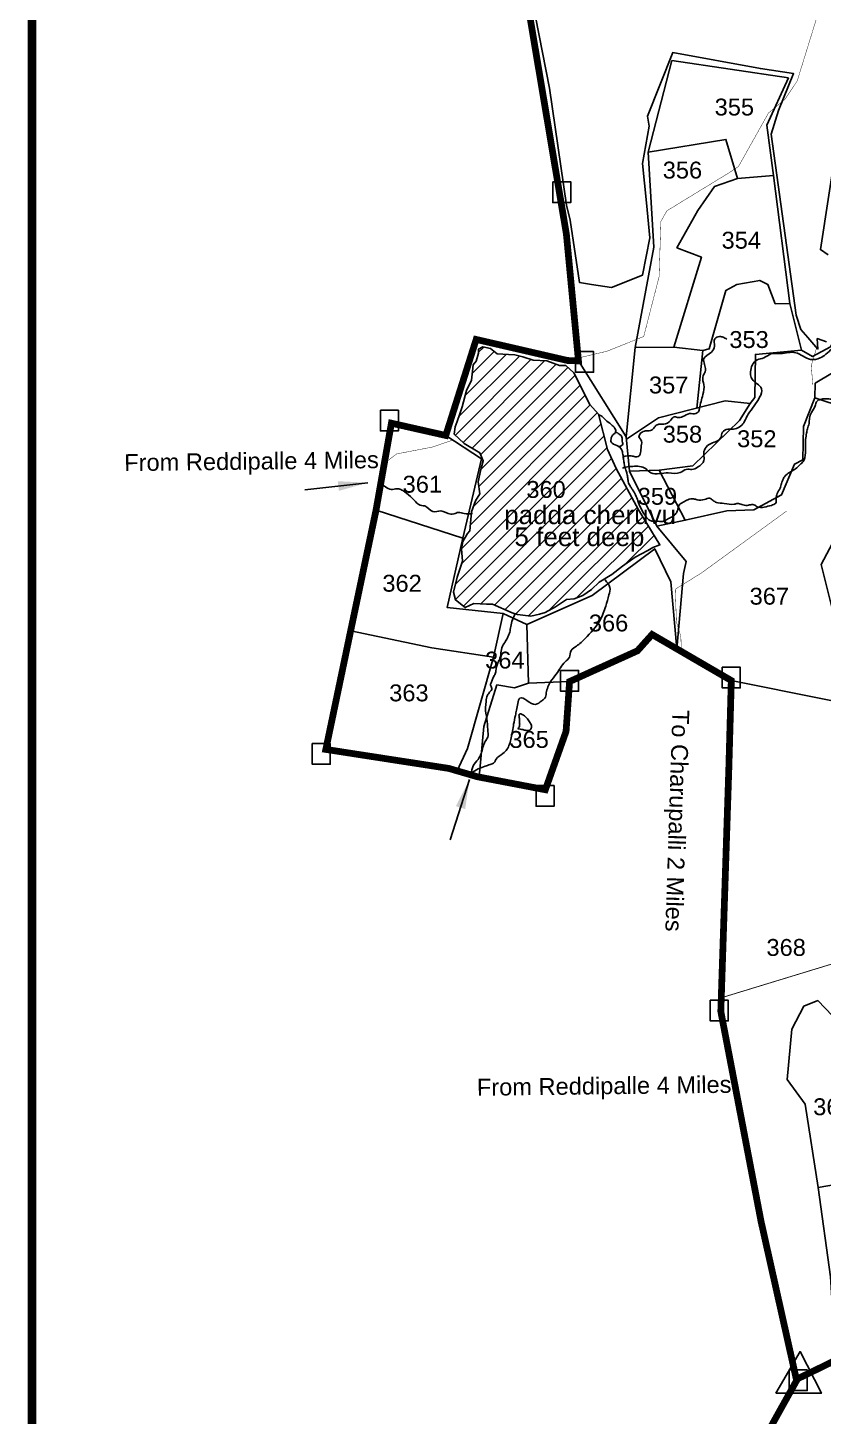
# Model space of a CAD drawing. Header units: feet. Extents: x 182083 to 187049, y 1571345 to 1577743.
# Drawn here: x 182083 to 183024, y 1573014 to 1574657 of the extents above; entities that cross this region are included whole.
import ezdxf
from ezdxf.enums import TextEntityAlignment as Align

# ---------------------------------------------------------------- set-up
doc = ezdxf.new("R2010")
doc.units = ezdxf.units.FT
doc.header["$LTSCALE"] = 15
doc.header["$MEASUREMENT"] = 0
doc.linetypes.add('ACAD_ISO02W100', pattern=[15, 12, -3])
doc.linetypes.add('HIDDEN2', pattern=[0.1875, 0.125, -0.0625])
for name, color, linetype in [('HILL', 223, 'Continuous'), ('PLOT', 7, 'Continuous'), ('PLOT NO', 7, 'Continuous'), ('ROADS', 6, 'ACAD_ISO02W100'), ('TANKS-STREAM', 4, 'Continuous'), ('TEXT', 1, 'Continuous'), ('VILLAGE STONES', 240, 'Continuous')]:
    doc.layers.add(name, color=color, linetype=linetype)
doc.layers.add('VILLAGE BOUNDRY', color=5, linetype='HIDDEN2', lineweight=100)
doc.styles.get("Standard").update_dxf_attribs({"font": 'arial.ttf'})
doc.linetypes.add('DOTS', pattern='A,1e-06,-3,["●",Standard,S=3,R=0,X=-1.25,Y=-1.25],-3', length=6.000001)
doc.dimstyles.get("Standard").update_dxf_attribs({"dimtxt": 0.18, "dimasz": 35, "dimexe": 0.18, "dimexo": 0.0625, "dimgap": 0.09, "dimtad": 0, "dimtih": 1, "dimtoh": 1, "dimdec": 4, "dimzin": 0, "dimdsep": 46, "dimtxsty": 'Standard', "dimcen": 0.09, "dimadec": 0, "dimazin": 0, "dimtfac": 1, "dimtdec": 4, "dimtofl": 0, "dimtmove": 0, "dimatfit": 3, "dimfxl": 0, "dimtolj": 1, "dimtzin": 0, "dimarcsym": 0})

msp = doc.modelspace()

# ---------------------------------------------------------------- hatches: boundary and pattern name
at = {"layer": 'TANKS-STREAM', "lineweight": -3}
h = msp.add_hatch(dxfattribs=at)
h.set_pattern_fill('ANSI31', color=256, scale=100)
h.paths.add_polyline_path([(182757.7, 1574199.6), (182747.5, 1574210.9), (182728.5, 1574248.3), (182719, 1574256.9), (182711.8, 1574257.1), (182696.6, 1574262.4), (182680.6, 1574263.2), (182668.1, 1574267.3), (182658.7, 1574269.6), (182651.2, 1574269.9), (182638, 1574270.8), (182630.1, 1574277.3), (182621.1, 1574279), (182615.9, 1574276.4), (182615.8, 1574271.6), (182613.2, 1574262.2), (182609.4, 1574257.7), (182608.9, 1574250.5), (182607.4, 1574239.6), (182601.8, 1574227.5), (182596.7, 1574208.2), (182593.7, 1574200), (182590.4, 1574190.7), (182588.1, 1574184.3), (182587.2, 1574175.8), (182592.7, 1574170.7), (182599, 1574164.7), (182617.4, 1574153.8), (182621.5, 1574144.1), (182619.8, 1574138.4), (182618.6, 1574134.1), (182615.6, 1574119.3), (182617.3, 1574105.1), (182612.2, 1574096.8), (182607.6, 1574084), (182605.6, 1574061.4), (182603, 1574058.1), (182597.2, 1574049), (182595.9, 1574040.1), (182597, 1574025.4), (182590.7, 1574006.6), (182586.1, 1573988.9), (182588.6, 1573979.7), (182600.2, 1573970.7), (182610.5, 1573975.6), (182625.4, 1573974.5), (182632.2, 1573974.6), (182655.7, 1573964.6), (182662.1, 1573962.4), (182677.7, 1573960.4), (182687.9, 1573962.8), (182694.7, 1573964.9), (182706.8, 1573971.7), (182720.1, 1573980.2), (182729.2, 1573981.1), (182739.1, 1573984.9), (182749.6, 1573992.2), (182758.5, 1574000.6), (182773.5, 1574009.8), (182786.2, 1574019.6), (182801.3, 1574030.1), (182816, 1574038.3), (182822.2, 1574041.8), (182830.4, 1574044.7), (182805.1, 1574086.4), (182778.6, 1574135.3), (182768.3, 1574157.6)])
h.paths.add_polyline_path([(182674.1, 1574082.2), (182725.2, 1574082.2), (182725.2, 1574109.8), (182674.1, 1574109.8)], flags=24)

# ---------------------------------------------------------------- linework, layer by layer
at = {"layer": 'HILL', "lineweight": -3}
for points in [[(183027.4, 1574285.1), (183016.6, 1574288.9), (183017.4, 1574276.4), (183005.5, 1574290.2), (182997.2, 1574299.7), (182991.5, 1574316.6), (182962.1, 1574530.7), (182970.8, 1574558.6), (182988.5, 1574602.5), (182949.4, 1574608.4), (182845.7, 1574627.4), (182815.7, 1574552), (182817.8, 1574540.3), (182809.9, 1574496.1), (182814.4, 1574449.5), (182818.5, 1574408.2), (182809.9, 1574364.1), (182773.3, 1574349.2), (182749.5, 1574352.9), (182735.5, 1574355.1), (182724.1, 1574429.2), (182719.8, 1574446.7), (182699.8, 1574585.2), (182674.8, 1574712.2)], [(183039.3, 1574517.9), (183020.3, 1574394.2), (183029.6, 1574388.1)]]:
    msp.add_lwpolyline(points, dxfattribs=at)
at = {"layer": 'PLOT', "lineweight": -3}
for points in [[(182844.6, 1574618), (182816.7, 1574509.5), (182823.4, 1574397.2), (182801.1, 1574278.4), (182790.5, 1574172.5), (182734.1, 1574262.5)], [(182982.5, 1574597.3), (182957.1, 1574541.6), (182964.7, 1574481.8), (182984, 1574330.4), (182997.8, 1574275.4), (182943.4, 1574270.2), (182942.9, 1574219.3), (182937.1, 1574212.2)], [(182922.1, 1574478.4), (182908.5, 1574524.5), (182816.7, 1574509.5)], [(182846.8, 1574278.9), (182879.6, 1574385.3), (182850.5, 1574396.3), (182875.3, 1574440.3), (182895, 1574469), (182922.1, 1574478.4), (182964.7, 1574481.8)], [(183070.3, 1574402.8), (183058.2, 1574357.2), (183058.1, 1574332.9), (183039.7, 1574292.6), (183032.1, 1574279.3), (183010.9, 1574267.9), (182997.8, 1574275.4)], [(182881.2, 1574274.8), (182888.9, 1574276.6), (182908.4, 1574345.9), (182921.5, 1574352.8), (182948.6, 1574357.7), (182958.3, 1574353), (182966.8, 1574330.2), (182984, 1574330.4)], [(183039.7, 1574292.6), (183057.1, 1574261.9), (183014.2, 1574236.1), (183013.8, 1574218.7), (183048.6, 1574207.3)], [(182874.3, 1574206.6), (182881.2, 1574274.8), (182846.8, 1574278.9), (182801.1, 1574278.4)], [(182829.4, 1574133.4), (182869.2, 1574138.4), (182924.5, 1574191.9), (182937.1, 1574212.2), (182907.7, 1574215.1), (182828.9, 1574195), (182790.8, 1574170.1)], [(183013.8, 1574218.7), (183000.3, 1574184.7), (182999.7, 1574145.5), (182989.5, 1574140.4), (182974.3, 1574104), (182941.4, 1574086.1), (182909.7, 1574085), (182860.4, 1574073.9)], [(182577.1, 1574174.3), (182619.2, 1574146.8), (182597.1, 1574052.8), (182494.6, 1574085.9)], [(182790.5, 1574172.5), (182794.5, 1574132), (182827, 1574067), (182861.5, 1574025.2), (182858.4, 1574010.9), (182850.6, 1573921.7)], [(183049.9, 1574150.1), (183047.8, 1574071.3), (183021.2, 1574021.7), (183041.7, 1573939.5), (183052.7, 1573900.4), (183131.1, 1573901.3), (183140.6, 1573838.8), (182914.9, 1573884.3)], [(182827, 1574067), (182860.4, 1574073.9), (182829.4, 1574133.4), (182794.5, 1574132)], [(182597.1, 1574052.8), (182578.8, 1573970.6), (182645.1, 1573963.6), (182673, 1573950.7), (182750.2, 1573984.8), (182824.3, 1574040.2), (182843.5, 1574001.1), (182850.6, 1573921.7)], [(182645.1, 1573963.6), (182633.5, 1573912)], [(182723.6, 1573883.1), (182675, 1573881.1), (182673, 1573950.7)], [(182590.7, 1573777.4), (182603, 1573803.8), (182633.5, 1573912), (182560.8, 1573923), (182464.6, 1573943.2)], [(182675, 1573881.1), (182658.5, 1573875.8), (182637.7, 1573879.1), (182622.1, 1573829.9), (182616.5, 1573770.3)], [(183043.3, 1573082.5), (183037.8, 1573091.4), (183032.2, 1573178.6), (183017.7, 1573284.4), (183002.3, 1573383.2), (182981.1, 1573412.1), (182986.7, 1573471.6), (183000.9, 1573499.2), (183017.3, 1573505.6), (183103.6, 1573415.3), (183113.4, 1573301), (183017.7, 1573284.4)]]:
    msp.add_lwpolyline(points, dxfattribs=at)
at = {"layer": 'PLOT'}
msp.add_lwpolyline([(182844.6, 1574618), (182982.5, 1574597.3)], dxfattribs=at)
at = {"layer": 'PLOT NO', "color": 5, "const_width": 10}
msp.add_lwpolyline([(182087.6, 1577738), (186952.4, 1577738), (186952.4, 1571950), (182087.6, 1571950)], close=True, dxfattribs=at)
at = {"layer": 'ROADS', "lineweight": -3, "ltscale": 0.1, "const_width": 0.5}
for points in [[(182733.8, 1574265.9), (182768, 1574274), (182811.3, 1574291.4), (182829.5, 1574362.2), (182831.6, 1574427.6), (182838.7, 1574440.1), (182911.9, 1574484.9), (182923.3, 1574492.4), (182958.9, 1574555.8), (182978.5, 1574572.2), (182992.9, 1574593.9), (183023.4, 1574692.5)], [(183016.1, 1574278.8), (183009.5, 1574257.1), (183011.3, 1574234.1)], [(182505.7, 1574142.3), (182518.9, 1574152.4), (182561.4, 1574160.6), (182585.5, 1574168.9)], [(182980.4, 1574084.9), (182879.9, 1574011.8), (182848.6, 1573992.3), (182850, 1573953.6), (182855.2, 1573936.3), (182856, 1573917.3)]]:
    msp.add_lwpolyline(points, dxfattribs=at)
at = {"layer": 'ROADS', "linetype": 'DOTS', "lineweight": -3, "ltscale": 0.15, "const_width": 1}
msp.add_lwpolyline([(182904.9, 1573509.5), (183047, 1573552.9)], dxfattribs=at)
at = {"layer": 'TANKS-STREAM', "lineweight": -3}
msp.add_lwpolyline([(182587.2, 1574175.8), (182588.1, 1574184.3), (182590.4, 1574190.7), (182593.7, 1574200), (182596.7, 1574208.2), (182601.8, 1574227.5), (182607.4, 1574239.6), (182608.9, 1574250.5), (182609.4, 1574257.7), (182613.2, 1574262.2), (182615.8, 1574271.6), (182615.9, 1574276.4), (182621.1, 1574279), (182630.1, 1574277.3), (182638, 1574270.8), (182651.2, 1574269.9), (182658.7, 1574269.6), (182668.1, 1574267.3), (182680.6, 1574263.2), (182696.6, 1574262.4), (182711.8, 1574257.1), (182719, 1574256.9), (182728.5, 1574248.3), (182747.5, 1574210.9), (182757.7, 1574199.6), (182768.3, 1574157.6), (182778.6, 1574135.3), (182805.1, 1574086.4), (182830.4, 1574044.7), (182822.2, 1574041.8), (182816, 1574038.3), (182801.3, 1574030.1), (182786.2, 1574019.6), (182773.5, 1574009.8), (182758.5, 1574000.6), (182749.6, 1573992.2), (182739.1, 1573984.9), (182729.2, 1573981.1), (182720.1, 1573980.2), (182706.8, 1573971.7), (182694.7, 1573964.9), (182687.9, 1573962.8), (182677.7, 1573960.4), (182662.1, 1573962.4), (182655.7, 1573964.6), (182632.2, 1573974.6), (182625.4, 1573974.5), (182610.5, 1573975.6), (182600.2, 1573970.7), (182588.6, 1573979.7), (182586.1, 1573988.9), (182590.7, 1574006.6), (182597, 1574025.4), (182595.9, 1574040.1), (182597.2, 1574049), (182603, 1574058.1), (182605.6, 1574061.4), (182607.6, 1574084), (182612.2, 1574096.8), (182617.3, 1574105.1), (182615.6, 1574119.3), (182618.6, 1574134.1), (182619.8, 1574138.4), (182621.5, 1574144.1), (182617.4, 1574153.8), (182599, 1574164.7), (182592.7, 1574170.7), (182587.2, 1574175.8)], dxfattribs=at)
for points in [[(183725.1, 1575186.3), (183722.7, 1575181), (183719, 1575177.3), (183714.6, 1575174.3), (183710.2, 1575170.6), (183703.7, 1575165), (183697, 1575161.8), (183692.4, 1575156.9), (183688.2, 1575148.8), (183681.5, 1575142.6), (183675.7, 1575138.2), (183672.4, 1575131.5), (183661.1, 1575125.7), (183654.1, 1575119.3), (183640.2, 1575113.1), (183627.2, 1575106.8), (183616.5, 1575101), (183606.3, 1575096.2), (183600.8, 1575090.4), (183594.8, 1575086), (183589.7, 1575083), (183583.6, 1575076.2), (183581.8, 1575066.5), (183578.3, 1575043.4), (183573.2, 1575034), (183570.9, 1575023.8), (183570.6, 1575016.4), (183571.3, 1575010.1), (183572.7, 1574982.2), (183569, 1574963.6), (183566.9, 1574953.9), (183565.3, 1574945.6), (183561.3, 1574929.4), (183566.2, 1574903.4), (183561.8, 1574888.6), (183561.3, 1574873.8), (183557.1, 1574863.2), (183558.4, 1574854.3), (183561.3, 1574831.1), (183562, 1574821.2), (183560.2, 1574804.6), (183560.2, 1574796), (183558.1, 1574784.6), (183559.7, 1574758.9), (183558.1, 1574746.5), (183554.7, 1574730.4), (183550.3, 1574720.8), (183545.5, 1574708.4), (183543.9, 1574701.3), (183540.9, 1574693.5), (183537, 1574685.3), (183535.4, 1574677.5), (183530.8, 1574669), (183529.7, 1574666), (183528.7, 1574660.7), (183527.6, 1574655.2), (183516.8, 1574637.1), (183512.7, 1574622.2), (183509.7, 1574617.7), (183506.5, 1574609), (183501.9, 1574598.4), (183498.9, 1574588.1), (183496.8, 1574581.7), (183494.1, 1574574.6), (183491.3, 1574566.6), (183478, 1574562.8), (183455, 1574552.2), (183446.5, 1574544), (183430.9, 1574532.1), (183419, 1574522), (183409.1, 1574515.3), (183390.3, 1574506.4), (183380.7, 1574500.9), (183371.3, 1574498.1), (183357.3, 1574489.2), (183349.7, 1574480.8), (183330.6, 1574470.8), (183321, 1574467.6), (183287.5, 1574450.5), (183268.7, 1574439.2), (183257, 1574430.9), (183247.2, 1574420.4), (183234.2, 1574409.4), (183229.3, 1574403.1), (183215.6, 1574400.6), (183204.2, 1574400.9), (183198.5, 1574401.1), (183197.7, 1574390.6), (183189, 1574388.7), (183168.3, 1574378.6), (183168.2, 1574373.5), (183169.1, 1574368.1), (183162.7, 1574364.7), (183159.3, 1574365.6), (183159.7, 1574359.6), (183158.4, 1574356.9), (183150.6, 1574363.4), (183142.5, 1574363.2), (183142.2, 1574358.9), (183140.9, 1574353.7), (183133.7, 1574341.2), (183126.1, 1574340), (183119.2, 1574337.4), (183114.3, 1574333.1), (183107.1, 1574327.2), (183099, 1574327.2), (183086.9, 1574326.6), (183083.1, 1574325.9), (183074.4, 1574325.2), (183066.7, 1574325.9), (183058.4, 1574330.2), (183054.6, 1574332.7), (183050.2, 1574319.3), (183050.4, 1574314.8), (183050, 1574304.5), (183047.5, 1574300.6), (183046.6, 1574296.4), (183043.2, 1574289.6), (183038.6, 1574282.9), (183034.1, 1574277.5), (183026.9, 1574270.3), (183020, 1574266.1), (183008.7, 1574264.2), (182991.2, 1574272.2), (182973.2, 1574271.3), (182961.8, 1574270.7), (182953.3, 1574266.2), (182945.4, 1574263.7), (182937.6, 1574249.4), (182938.5, 1574242.8), (182943.6, 1574236.6), (182949.9, 1574231.4), (182943.7, 1574211.9), (182936.5, 1574201.8), (182933.4, 1574196.8), (182929.6, 1574189.4), (182917.5, 1574181.8), (182910.7, 1574181.6), (182904.5, 1574178.2), (182902.7, 1574171.9), (182891, 1574164.8), (182883.8, 1574158.7), (182882.3, 1574151.5), (182882.5, 1574144.6), (182875.1, 1574136.7), (182868.2, 1574134.1), (182861.7, 1574134.1), (182854.5, 1574130.4), (182840.4, 1574130), (182830.1, 1574129.1), (182819.6, 1574130.2), (182813.5, 1574135.2), (182798.6, 1574137.7), (182790.1, 1574136.7), (182786.2, 1574135.6)], [(182787.2, 1574149.1), (182796.2, 1574150.2), (182801.2, 1574149), (182804.8, 1574149.4), (182807.2, 1574152.3), (182807.9, 1574155.7), (182808.6, 1574163.9), (182808.8, 1574167.4), (182805.7, 1574172.8), (182808, 1574177.3), (182813.5, 1574179.8), (182819.3, 1574180.1), (182823.4, 1574183), (182826.2, 1574186.4), (182830.5, 1574187.6), (182835, 1574187.6), (182843.1, 1574192.1), (182847.1, 1574196.2), (182851.1, 1574195.7), (182857.7, 1574196.7), (182865.6, 1574200.1), (182869.4, 1574200), (182872.9, 1574200.2), (182876, 1574202.4), (182877.1, 1574206), (182881.3, 1574222.6), (182882.4, 1574234.5), (182881.1, 1574242.9), (182884.4, 1574251.7), (182882.2, 1574264.5), (182891.3, 1574272.8), (182895, 1574279.9), (182895.4, 1574288.7), (182901, 1574291.3), (182905.1, 1574290.6), (182909.6, 1574288.4)], [(182789, 1574137.2), (182789.1, 1574136.2), (182790.2, 1574133.3), (182791.4, 1574129.1), (182792.4, 1574123.7), (182793.4, 1574118.3), (182795.8, 1574113.4), (182797.9, 1574110.5), (182804.5, 1574096.8), (182812, 1574081), (182813.9, 1574078.5), (182817.4, 1574074.4), (182820.9, 1574073), (182826.5, 1574072.9), (182833.4, 1574072.6), (182838.4, 1574074.6), (182842.8, 1574077.2), (182845.4, 1574078.4), (182849.3, 1574081.9), (182851.2, 1574085.5), (182852.2, 1574089.4), (182853.2, 1574091.9), (182858, 1574095.3), (182863.6, 1574098.2), (182870.3, 1574099.3), (182874.6, 1574098.2), (182883.1, 1574098.5), (182889.2, 1574100), (182893.4, 1574097.4), (182897.2, 1574095), (182906.4, 1574093.9), (182918.3, 1574092.8), (182922.4, 1574093.9), (182927.2, 1574092.7), (182933.7, 1574091.4), (182936.6, 1574092.1), (182941.6, 1574092.3), (182945.4, 1574090), (182953.9, 1574089.5), (182962.3, 1574091.6), (182967.4, 1574094.1), (182968, 1574100), (182969.1, 1574105.5), (182972.6, 1574111.8), (182974.4, 1574117.6), (182976.6, 1574123.2), (182979.6, 1574127.5), (182990.9, 1574134.9), (182996.1, 1574139.7), (183000, 1574143.6), (183001.7, 1574147.8), (183002.8, 1574160.1), (183002.8, 1574169.7), (183004, 1574176.9), (183005, 1574182.1), (183006.9, 1574188.6), (183007.4, 1574194.7), (183009.6, 1574201.4), (183014.3, 1574209.4), (183015.8, 1574214.2), (183020.6, 1574217), (183030.2, 1574217.5), (183036.4, 1574217.2)], [(182788.9, 1574136.8), (182788, 1574141.8), (182787.3, 1574147.1), (182786.6, 1574151.8), (182785.2, 1574157.5), (182779.4, 1574162.5), (182772.9, 1574166.3), (182772.9, 1574171.5), (182774.5, 1574174.6), (182777, 1574176.7), (182777.9, 1574177.8), (182772.9, 1574187.3), (182766, 1574192.7), (182762, 1574196.9), (182757.8, 1574198.8)], [(182777.3, 1574178.3), (182780.1, 1574177.2), (182783.5, 1574174.9), (182785.2, 1574173.3), (182785.6, 1574171.2), (182785.7, 1574168.7), (182786.4, 1574163.8), (182781.6, 1574160.4)], [(182608.7, 1574081.9), (182599, 1574081.8), (182592, 1574083.3), (182586.7, 1574081.5), (182583, 1574081.2), (182571.2, 1574085), (182561.9, 1574084.2), (182552.3, 1574090.9), (182548.6, 1574091.4), (182537.4, 1574100.1), (182528.4, 1574107.6), (182523.9, 1574110.3), (182519.1, 1574111.3), (182512.7, 1574110.4), (182505.8, 1574113.4), (182501, 1574117)], [(182607.4, 1573774.8), (182615.5, 1573779.7), (182623.9, 1573783.1), (182629.5, 1573784.8), (182634.4, 1573787.3), (182636.5, 1573791), (182644.8, 1573798), (182649.5, 1573802.9), (182652.5, 1573809.2), (182654.6, 1573816.4), (182657.4, 1573832.6), (182659.5, 1573843.1), (182660.7, 1573849.1), (182662.3, 1573857.3), (182664.8, 1573863.5), (182673, 1573860.7), (182683.4, 1573856.1), (182690.7, 1573860.3), (182694.2, 1573863.3), (182696, 1573869.6), (182701, 1573883), (182707.9, 1573892), (182718.2, 1573906.4), (182723.3, 1573911.8), (182725.4, 1573919.7), (182731.7, 1573925), (182741.9, 1573934.1), (182759.6, 1573955.6), (182766.4, 1573972.4), (182770.1, 1573985.6), (182771.3, 1573994.4), (182765.5, 1574003.3)], [(182659.2, 1573963.7), (182653.9, 1573948.1), (182652.8, 1573941.7), (182650.7, 1573936.1), (182647.7, 1573930.7), (182644.3, 1573925), (182640.5, 1573908.9), (182638.6, 1573905.1), (182636.4, 1573895.8), (182635.1, 1573891.2), (182632.8, 1573886.8), (182631.3, 1573882.6), (182630, 1573879.3), (182631.6, 1573875), (182629, 1573870.5), (182626.5, 1573866.9), (182624.8, 1573859.6), (182624.6, 1573845.4), (182625.8, 1573838.7), (182626.7, 1573826.4), (182626.7, 1573817.3), (182623.7, 1573812), (182621.1, 1573805.4), (182618.8, 1573797.8), (182615.3, 1573791), (182609.5, 1573783.4), (182607.1, 1573773.8)], [(182662.2, 1573827.3), (182668.2, 1573826.2), (182672.2, 1573825.3), (182675.7, 1573825.3), (182677.7, 1573826.9), (182678.4, 1573831.1), (182676.2, 1573835.4), (182672.8, 1573840.2), (182668.9, 1573843.5), (182663.9, 1573844.3), (182663.7, 1573843.3), (182664.3, 1573839.5), (182664.3, 1573835.8), (182664.5, 1573831.4), (182662.6, 1573827.1)]]:
    msp.add_spline(points, degree=3, dxfattribs=at)
at = {"layer": 'VILLAGE BOUNDRY', "lineweight": -3, "ltscale": 25, "const_width": 8}
for points in [[(182676.4, 1574671.2), (182719.8, 1574412.5), (182734.1, 1574262.5), (182721.1, 1574263), (182613.1, 1574287.9), (182577.1, 1574174.3), (182512.8, 1574188.8), (182494.6, 1574085.9), (182464.7, 1573943.7), (182435.2, 1573802.8), (182580.8, 1573780.3), (182590.7, 1573777.4), (182614.3, 1573770.5), (182694.9, 1573755.1), (182719.4, 1573824.1), (182723.6, 1573883.1), (182803.9, 1573919.5), (182821.2, 1573938.8), (182914.9, 1573884.3), (182912, 1573780.7), (182902.5, 1573492.8), (182950.1, 1573244.3), (182991.9, 1573057.4), (183041.5, 1573081.6)], [(182993.8, 1573059), (182924, 1572933.6), (182883, 1572847)]]:
    msp.add_lwpolyline(points, dxfattribs=at)
at = {"layer": 'VILLAGE STONES', "lineweight": -3}
for points in [[(182703.7, 1574474.4), (182724.9, 1574474.4), (182724.9, 1574449.9), (182703.7, 1574449.9)], [(182730.6, 1574273.5), (182751.9, 1574273.5), (182751.9, 1574249), (182730.6, 1574249)], [(182499.7, 1574204.2), (182521, 1574204.2), (182521, 1574179.7), (182499.7, 1574179.7)], [(182712.9, 1573896.2), (182734.2, 1573896.2), (182734.2, 1573871.7), (182712.9, 1573871.7)], [(182904.1, 1573900.1), (182925.4, 1573900.1), (182925.4, 1573875.6), (182904.1, 1573875.6)], [(182419.2, 1573809.7), (182440.5, 1573809.7), (182440.5, 1573785.2), (182419.2, 1573785.2)], [(182684, 1573760), (182705.3, 1573760), (182705.3, 1573735.5), (182684, 1573735.5)], [(182890, 1573506.1), (182911.3, 1573506.1), (182911.3, 1573481.6), (182890, 1573481.6)], [(182983.5, 1573068.6), (183004.8, 1573068.6), (183004.8, 1573044.1), (182983.5, 1573044.1)]]:
    msp.add_lwpolyline(points, close=True, dxfattribs=at)
msp.add_lwpolyline([(182967.5, 1573040.9), (183021.5, 1573040.9), (182996.3, 1573090.3), (182967.5, 1573040.9)], dxfattribs=at)

# ---------------------------------------------------------------- texts
at = {"layer": 'PLOT NO', "lineweight": -3}
for s, p in [('355', (182918.5, 1574562.9)), ('356', (182857.1, 1574488.3)), ('354', (182926.7, 1574405.3)), ('353', (182935.9, 1574287.8)), ('357', (182840.8, 1574234)), ('358', (182857.1, 1574175.8)), ('352', (182945.1, 1574170.4)), ('361', (182549.4, 1574116.6)), ('360', (182695.8, 1574110.4)), ('359', (182827.5, 1574102.3)), ('362', (182525.4, 1573999.4)), ('367', (182959.9, 1573984.1)), ('366', (182769.7, 1573952.4)), ('364', (182647, 1573908.5)), ('363', (182533.5, 1573869.7)), ('365', (182675.7, 1573814.6)), ('368', (182979.8, 1573568.5)), ('369', (183035.1, 1573380))]:
    msp.add_text(s, height=20, dxfattribs=at).set_placement(p, align=Align.MIDDLE_CENTER)
at = {"layer": 'PLOT NO', "linetype": 'Continuous', "lineweight": -3}
for s, rotation, p in [('From Reddipalle 4 Miles', 0.6753, (182196.8, 1574132.1)), ('To Charupalli 2 Miles', 268.1531, (182845.3, 1573849.8)), ('From Reddipalle 4 Miles', 0.6753, (182614, 1573393))]:
    msp.add_text(s, height=20, rotation=rotation, dxfattribs=at).set_placement(p)
at = {"layer": 'TEXT', "color": 7, "lineweight": -3}
for s, p in [('padda cheruvu', (182646.2, 1574069.4)), ('5 feet deep', (182658.3, 1574043.4))]:
    msp.add_text(s, height=22, dxfattribs=at).set_placement(p)

# ---------------------------------------------------------------- leaders
at = {"layer": 'VILLAGE BOUNDRY', "linetype": 'Continuous', "lineweight": -3}
for points in [[(182484.8, 1574118.4), (182410.3, 1574109.9)], [(182605.2, 1573767.3), (182582.4, 1573695.8)]]:
    msp.add_leader(points, dimstyle='Standard', override={"dimgap": 0.09, "dimtad": 0}, dxfattribs=at)

doc.saveas('drawing.dxf')
